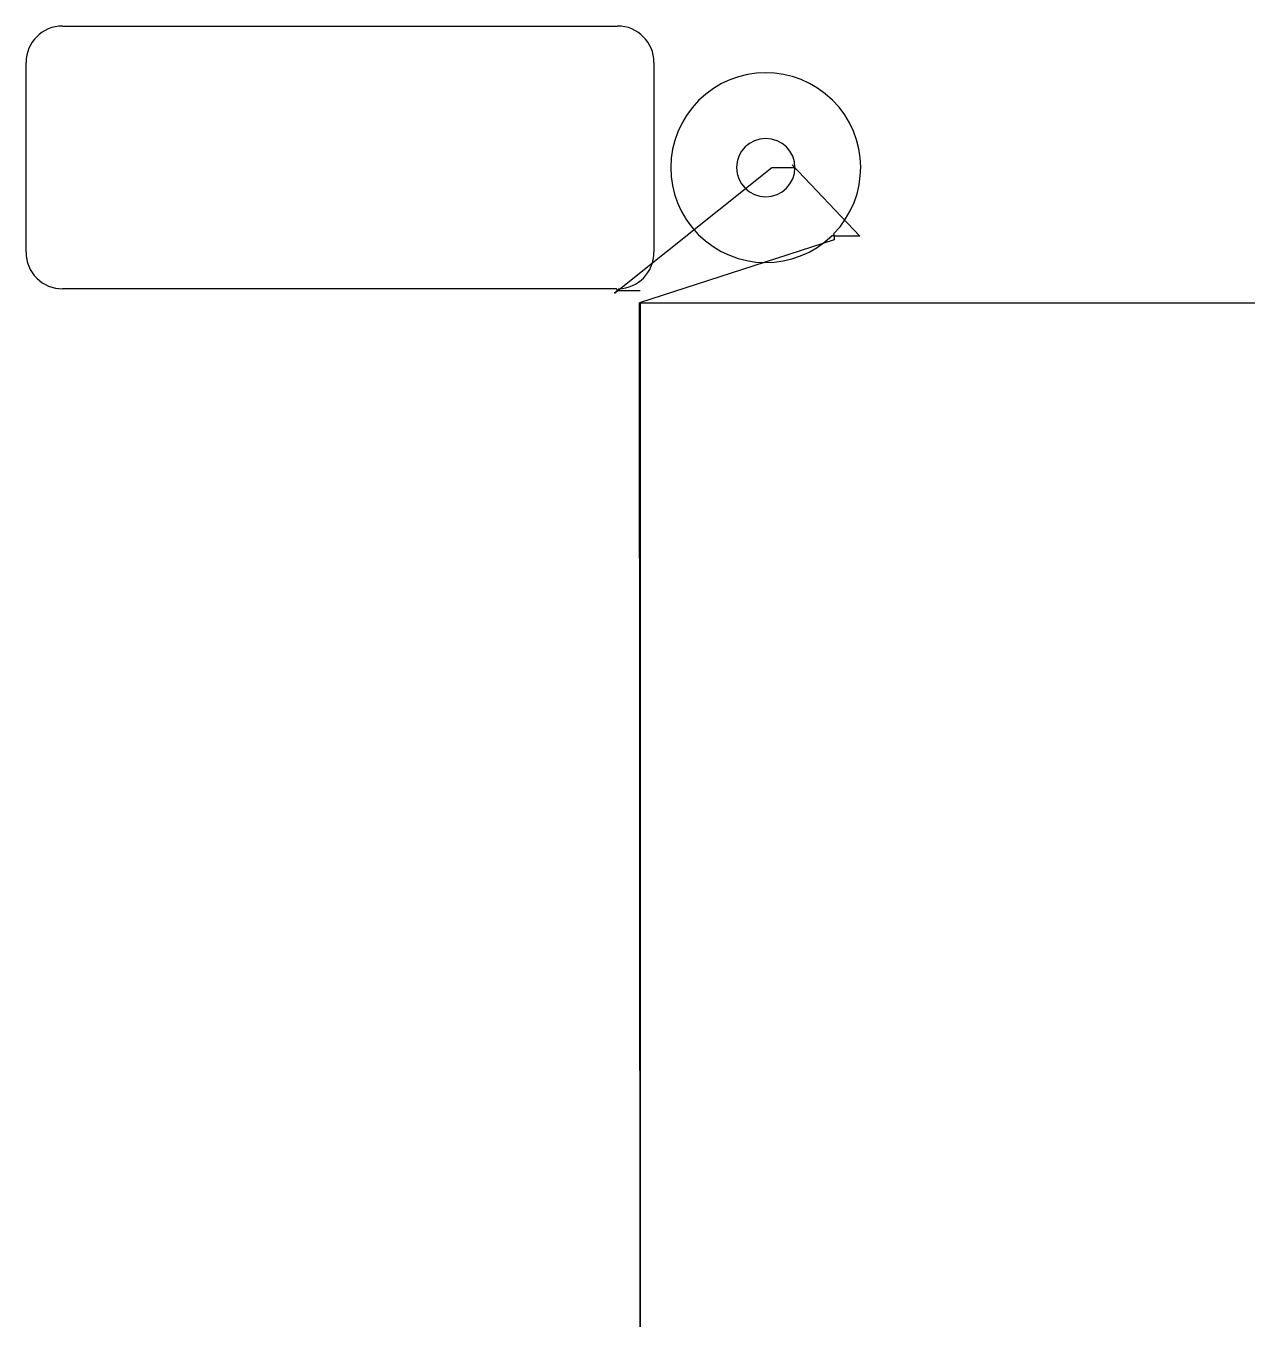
# Model space of a CAD drawing. Header units: metres. Extents: x 939 to 2622, y 0 to 1782.
import ezdxf

# ---------------------------------------------------------------- set-up
doc = ezdxf.new("R2010")
doc.units = ezdxf.units.M

msp = doc.modelspace()

# ---------------------------------------------------------------- linework, layer by layer
at = {"layer": 'TOOL_0'}
for p, q in [((989.216, 1782.17), (1749.216, 1782.17)), ((939.216, 1472.171), (939.216, 1732.17)), ((1799.216, 1732.17), (1799.216, 1472.17)), ((1745.263, 1416.095), (1960.449, 1588.18)), ((1960.449, 1588.18), (1992.29, 1588.18)), ((1992.29, 1588.18), (1988.563, 1591.938)), ((1988.563, 1591.938), (2081.046, 1494.423)), ((2045.268, 1497.322), (2046.046, 1494.423)), ((2046.046, 1489.423), (1779.473, 1402.883)), ((2046.046, 1494.423), (2043.147, 1495.201)), ((2081.046, 1494.423), (2046.046, 1494.423)), ((2046.046, 1494.423), (2046.046, 1489.423)), ((1747.716, 1422.17), (989.216, 1422.17)), ((1749.236, 1419.582), (1745.263, 1416.095)), ((1749.235, 1419.581), (1747.716, 1422.17)), ((1780.124, 1419.581), (1749.235, 1419.581)), ((1750.716, 1422.193), (1749.236, 1419.582)), ((1779.473, 1402.883), (1780.473, 1402.883)), ((1780.473, 0.001), (1779.473, 1402.883)), ((1779.473, 1402.883), (1780.473, 1402.883)), ((1780.473, 1402.883), (1780.473, 0.001)), ((1780.473, 1402.883), (2621.263, 1402.883)), ((2621.263, 1402.883), (2622.263, 1402.883))]:
    msp.add_line(p, q, dxfattribs=at)
for centre, radius, start, end in [((989.216, 1732.17), 50, 90, 180), ((1749.216, 1732.17), 50, 0, 90), ((1952.29, 1588.18), 129.999, 315.660707, 134.999688), ((1952.29, 1588.18), 130, 134.999688, 314.33867), ((1952.29, 1588.18), 40, 0, 180), ((1952.29, 1588.18), 40, 180, 0), ((989.216, 1472.17), 50, 179.998854, 270), ((1749.216, 1472.17), 50, 271.719148, 0)]:
    msp.add_arc(centre, radius, start, end, dxfattribs=at)

doc.saveas('drawing.dxf')
